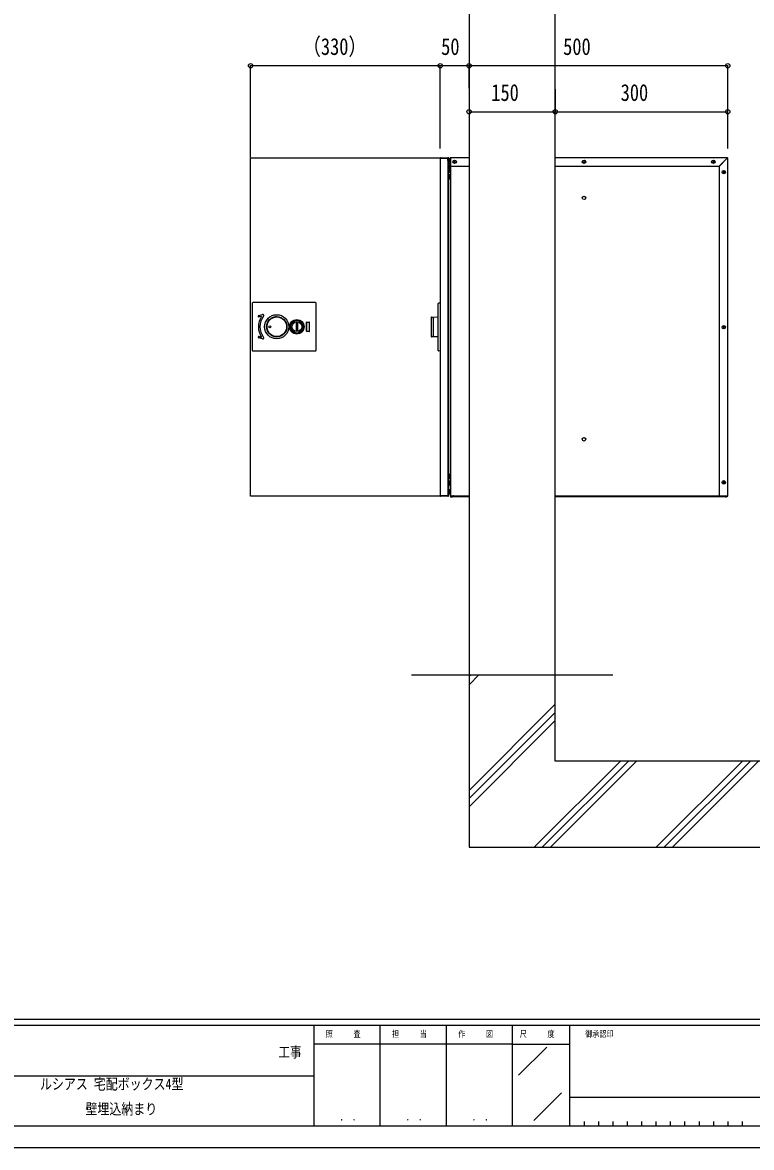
# Model space of a CAD drawing. Units: millimetres, scale not verified. Extents: x -2102 to 2102, y -1485 to 1485.
# Drawn here: x 141 to 1409, y -1485 to 473 of the extents above; entities that cross this region are included whole.
import ezdxf
from ezdxf.enums import TextEntityAlignment as Align

# ---------------------------------------------------------------- set-up
doc = ezdxf.new("R2010")
doc.units = ezdxf.units.MM
doc.header["$LTSCALE"] = 8
for name, color, linetype in [('0-1_USER1', 3, 'Continuous'), ('0-2_YKK_11', 7, 'Continuous'), ('0-3_YKK_A1', 4, 'Continuous'), ('0-4_YKK_D', 6, 'Continuous'), ('0-5_YKK_ZWAK', 7, 'Continuous'), ('0-6_YSS_K', 3, 'Continuous')]:
    doc.layers.add(name, color=color, linetype=linetype)
doc.styles.add('ＭＳ ゴシック', font='')
doc.styles.get('ＭＳ ゴシック').set_extended_font_data('MS Gothic')

msp = doc.modelspace()

# ---------------------------------------------------------------- linework, layer by layer
at = {"layer": '0-2_YKK_11'}
msp.add_line((537.51, -351.55), (537.51, 237.45), dxfattribs=at)
at = {"layer": '0-3_YKK_A1'}
for p, q in [((917.482, 437.5), (917.482, -662.5)), ((1067.482, -662.5), (1067.482, 437.5)), ((537.51, 237.45), (881.741, 237.45)), ((867.482, 236.65), (868.282, 236.65)), ((867.482, 236.65), (867.482, 236.45)), ((867.482, 236.65), (868.282, 236.65)), ((867.482, 236.65), (867.482, 236.45)), ((867.482, 236.45), (868.282, 236.45)), ((867.482, 236.45), (868.282, 236.45)), ((868.482, 237.45), (868.282, 237.45)), ((868.482, 237.45), (868.282, 237.45)), ((868.282, 236.65), (868.282, 236.45)), ((868.482, 236.65), (868.282, 236.65)), ((868.282, 236.65), (868.282, 236.45)), ((868.482, 236.65), (868.282, 236.65)), ((868.282, 236.45), (880.482, 236.45)), ((868.282, 236.45), (880.482, 236.45)), ((868.482, 237.45), (868.482, 236.65)), ((868.982, 237.45), (868.482, 237.45)), ((868.482, 237.45), (868.482, 236.65)), ((868.982, 237.45), (868.482, 237.45)), ((868.482, 236.65), (868.982, 236.65)), ((868.482, 236.65), (868.982, 236.65)), ((868.982, 237.45), (880.682, 237.45)), ((868.982, 237.45), (880.682, 237.45)), ((880.482, 236.65), (868.982, 236.65)), ((880.482, 236.65), (868.982, 236.65)), ((880.482, 236.65), (880.482, 237.45)), ((880.482, 236.65), (880.482, 237.45)), ((880.482, 236.65), (880.682, 236.65)), ((880.482, 236.65), (880.682, 236.65)), ((880.482, 236.45), (880.482, -350.55)), ((880.482, 236.45), (880.482, -350.55)), ((880.682, 232.45), (880.682, 236.65)), ((880.682, 232.45), (880.682, 236.65)), ((881.482, 232.45), (881.482, 236.65)), ((881.482, 232.45), (881.482, 236.65)), ((881.855, 237.45), (881.713, 237.45)), ((881.855, 237.45), (882.083, 237.45)), ((881.855, 237.406), (881.855, 237.45)), ((882.083, 237.071), (882.083, 237.45)), ((882.148, 236.65), (882.148, 236.45)), ((882.513, 236.45), (882.148, 236.45)), ((882.513, -350.55), (882.513, 236.45)), ((883.135, 235), (883.382, 235)), ((883.382, 235), (883.382, 226.9)), ((884.382, 236.45), (884.382, 236.65)), ((884.382, 235.95), (884.382, 236.45)), ((884.382, 235.95), (884.382, 224.45)), ((885.182, 237.45), (885.382, 237.45)), ((885.182, 236.65), (885.382, 236.65)), ((885.182, 236.45), (885.182, 236.65)), ((885.182, 224.45), (885.182, 235.95)), ((885.382, 237.45), (885.382, 236.65)), ((917.482, 237.45), (885.382, 237.45)), ((885.382, 236.65), (885.382, 224.45)), ((1366.682, 237.45), (1067.482, 237.45)), ((1366.541, 236.65), (1352.341, 222.45)), ((1352.482, 222.309), (1366.682, 236.509)), ((1366.682, 237.45), (1366.682, 236.65)), ((1366.682, 236.65), (1367.482, 236.65)), ((1367.482, -351.75), (1367.482, 236.65)), ((880.482, 215.45), (881.982, 215.45)), ((880.498, 219.75), (880.498, 218.95)), ((880.498, 219.75), (884.382, 219.75)), ((880.498, 218.95), (884.382, 218.95)), ((881.482, 232.45), (880.682, 232.45)), ((881.482, 232.45), (880.682, 232.45)), ((881.982, 215.45), (881.982, -329.55)), ((883.135, 226.9), (883.382, 226.9)), ((883.382, 227.45), (883.382, 234.45)), ((884.382, 234.45), (883.382, 234.45)), ((884.382, 227.45), (883.382, 227.45)), ((883.935, 220), (884.182, 220)), ((884.182, 220), (884.182, 211.9)), ((884.182, 212.45), (884.182, 219.45)), ((885.182, 219.45), (884.182, 219.45)), ((884.382, 227.45), (884.382, 234.45)), ((884.382, 219.75), (884.382, 222.45)), ((885.182, 219.75), (885.182, 222.45)), ((885.182, 212.45), (885.182, 219.45)), ((887.382, 222.45), (917.482, 222.45)), ((1067.482, 222.45), (1352.341, 222.45)), ((1352.482, 222.309), (1352.482, -349.75)), ((883.935, 211.9), (884.182, 211.9)), ((883.935, 208), (884.182, 208)), ((883.935, 199.9), (884.182, 199.9)), ((885.182, 212.45), (884.182, 212.45)), ((884.182, 208), (884.182, 199.9)), ((884.182, 200.45), (884.182, 207.45)), ((885.182, 207.45), (884.182, 207.45)), ((885.182, 200.45), (884.182, 200.45)), ((885.182, 200.45), (885.182, 207.45)), ((540.51, -15.742), (540.51, -97.742)), ((650.51, -14.742), (541.51, -14.742)), ((651.51, -97.742), (651.51, -15.742)), ((863.982, -97.827), (863.982, -16.273)), ((551.661, -37.238), (558.453, -35.544)), ((556.235, -38.674), (552.266, -39.663)), ((616.982, -50.241), (616.968, -63.241)), ((616.982, -50.241), (618.982, -50.243)), ((618.982, -50.243), (618.968, -63.243)), ((634.975, -64.492), (634.975, -48.992)), ((635.075, -64.392), (635.075, -49.092)), ((635.475, -48.492), (639.475, -48.492)), ((635.575, -48.592), (639.375, -48.592)), ((639.875, -64.392), (639.875, -49.092)), ((639.975, -64.492), (639.975, -48.992)), ((851.382, -40.789), (851.382, -73.311)), ((852.365, -39.789), (863.982, -39.587)), ((558.453, -77.94), (551.661, -76.247)), ((552.266, -73.821), (556.235, -74.811)), ((616.968, -63.241), (618.968, -63.243)), ((639.475, -64.992), (635.475, -64.992)), ((639.375, -64.892), (635.575, -64.892)), ((863.982, -74.513), (852.365, -74.311)), ((854.386, -74.32), (854.382, -74.337)), ((541.51, -98.742), (650.51, -98.742)), ((867.482, -99.05), (864.895, -98.824)), ((883.935, -313), (884.182, -313)), ((884.182, -313), (884.182, -321.1)), ((880.482, -329.55), (881.982, -329.55)), ((883.935, -321.1), (884.182, -321.1)), ((883.935, -325), (884.182, -325)), ((884.182, -313.55), (884.182, -320.55)), ((885.182, -313.55), (884.182, -313.55)), ((885.182, -320.55), (884.182, -320.55)), ((884.182, -325), (884.182, -333.1)), ((884.182, -325.55), (884.182, -332.55)), ((885.182, -325.55), (884.182, -325.55)), ((885.182, -332.55), (884.182, -332.55)), ((885.182, -313.55), (885.182, -320.55)), ((885.182, -325.55), (885.182, -332.55)), ((881.741, -351.55), (537.51, -351.55)), ((867.482, -350.75), (867.482, -350.55)), ((867.482, -350.75), (867.482, -350.55)), ((868.282, -350.55), (880.482, -350.55)), ((868.282, -350.75), (868.282, -350.55)), ((868.282, -350.55), (880.482, -350.55)), ((868.282, -350.75), (868.282, -350.55)), ((868.282, -350.75), (880.682, -350.75)), ((880.682, -351.55), (868.282, -351.55)), ((880.682, -351.55), (868.282, -351.55)), ((868.482, -350.75), (880.482, -350.75)), ((868.482, -350.75), (868.482, -351.55)), ((868.482, -350.75), (868.482, -351.55)), ((880.482, -350.75), (880.482, -351.55)), ((880.482, -350.75), (880.482, -351.55)), ((880.682, -346.55), (880.682, -350.75)), ((881.482, -346.55), (880.682, -346.55)), ((880.682, -346.55), (880.682, -350.75)), ((881.482, -346.55), (880.682, -346.55)), ((881.482, -346.55), (881.482, -350.75)), ((881.482, -346.55), (881.482, -350.75)), ((881.855, -351.55), (881.713, -351.55)), ((881.855, -351.55), (881.855, -351.506)), ((882.083, -351.55), (881.855, -351.55)), ((882.083, -351.55), (882.083, -351.171)), ((882.148, -350.75), (882.148, -350.55)), ((882.513, -350.55), (882.148, -350.55)), ((883.935, -333.1), (884.182, -333.1)), ((883.935, -340), (884.182, -340)), ((883.935, -348.1), (884.182, -348.1)), ((884.182, -340), (884.182, -348.1)), ((884.182, -340.55), (884.182, -347.55)), ((885.182, -340.55), (884.182, -340.55)), ((885.182, -347.55), (884.182, -347.55)), ((885.182, -333.85), (885.182, -351.75)), ((885.182, -340.55), (885.182, -347.55)), ((917.482, -351.75), (885.982, -351.75)), ((886.182, -352.55), (886.182, -351.75)), ((889.182, -350.55), (889.182, -352.05)), ((889.182, -350.55), (890.182, -350.55)), ((889.682, -352.55), (889.682, -351.75)), ((890.182, -350.95), (890.182, -350.55)), ((890.182, -350.95), (890.182, -351.75)), ((890.182, -351.75), (917.482, -351.75)), ((1067.482, -351.75), (1353.782, -351.75)), ((1361.482, -351.75), (1067.482, -351.75)), ((1353.982, -351.75), (1353.982, -351.686)), ((1354.482, -351.75), (1353.982, -351.75)), ((1366.682, -351.75), (1354.482, -351.75)), ((1361.482, -352.55), (1361.482, -351.75)), ((1361.482, -351.75), (1362.482, -351.75)), ((1362.482, -351.75), (1363.482, -351.75)), ((1363.482, -351.75), (1363.482, -352.55)), ((1363.482, -351.75), (1365.482, -351.75)), ((1365.482, -352.55), (1365.482, -351.75)), ((1365.482, -351.75), (1366.482, -351.75)), ((1366.482, -351.75), (1366.482, -352.55)), ((1367.482, -351.75), (1366.682, -351.75)), ((885.982, -352.55), (888.682, -352.55)), ((917.482, -352.55), (885.982, -352.55)), ((1361.482, -352.55), (1067.482, -352.55)), ((1363.482, -352.55), (1362.482, -352.55)), ((1363.482, -352.55), (1365.482, -352.55)), ((1366.482, -352.55), (1365.482, -352.55)), ((817.482, -662.5), (1167.482, -662.5))]:
    msp.add_line(p, q, dxfattribs=at)
for points in [[(1067.482, 437.5), (1067.482, 447.5), (1067.482, 637.5), (1042.482, 637.5), (942.482, 637.5), (917.482, 637.5), (917.482, 447.5), (917.482, 437.5)], [(867.482, 236.45), (867.482, -350.55), (868.282, -350.55)], [(867.482, 236.45), (867.482, -350.55), (868.282, -350.55)], [(882.148, 236.65), (882.14, 236.806), (882.115, 236.956), (882.075, 237.094), (882.021, 237.216), (881.955, 237.315), (881.879, 237.389), (881.798, 237.435), (881.713, 237.45)], [(884.382, 236.45), (885.182, 236.45), (885.182, 235.95)], [(885.182, 234.95), (885.182, -352.55), (885.982, -352.55)], [(1366.541, 236.65), (1366.588, 237.05), (1366.635, 237.342), (1366.682, 237.45)], [(1367.482, 236.65), (1367.374, 236.603), (1367.082, 236.556), (1366.682, 236.509)], [(885.182, 224.45), (885.182, 222.45), (884.382, 222.45), (884.382, 224.45)], [(864.895, -15.276), (867.482, -15.05), (867.482, -99.05)], [(581.795, -39.46), (580.977, -39.536), (580.164, -39.65), (579.358, -39.801), (578.56, -39.991), (577.773, -40.218), (577, -40.48), (576.245, -40.777), (575.508, -41.107), (574.787, -41.47), (574.084, -41.867), (573.398, -42.298), (572.728, -42.764), (572.081, -43.261), (571.461, -43.785), (570.869, -44.336), (570.303, -44.914), (569.764, -45.517), (569.253, -46.148), (568.769, -46.806), (568.316, -47.487), (567.897, -48.185), (567.513, -48.899), (567.164, -49.628), (566.849, -50.374), (566.568, -51.136), (566.323, -51.914), (566.113, -52.705), (565.942, -53.502), (565.809, -54.303), (565.714, -55.107), (565.656, -55.916), (565.636, -56.727), (565.655, -57.544), (565.713, -58.361), (565.809, -59.176), (565.942, -59.983), (566.113, -60.779), (566.32, -61.562), (566.563, -62.334)], [(581.593, -39.651), (580.791, -39.735), (579.995, -39.856), (579.206, -40.015), (578.427, -40.211), (577.659, -40.443), (576.904, -40.71), (576.168, -41.01), (575.45, -41.342), (574.749, -41.706), (574.065, -42.103), (573.399, -42.532), (572.749, -42.994), (572.12, -43.487), (571.516, -44.007), (570.94, -44.552), (570.39, -45.122), (569.866, -45.717), (569.37, -46.337), (568.9, -46.984), (568.458, -47.654), (568.05, -48.342), (567.677, -49.045), (567.337, -49.763), (567.03, -50.496), (566.758, -51.243), (566.519, -52.005), (566.316, -52.782), (566.149, -53.567), (566.019, -54.353), (565.927, -55.143), (565.871, -55.935), (565.852, -56.73), (565.87, -57.528), (565.926, -58.329), (566.018, -59.126), (566.148, -59.913), (566.313, -60.69), (566.513, -61.457), (566.749, -62.214)], [(854.382, -39.763), (854.391, -39.807), (854.396, -39.843), (854.403, -39.889), (854.413, -39.944), (854.427, -40.008), (854.445, -40.083), (854.469, -40.168), (854.498, -40.264), (854.533, -40.371), (854.57, -40.491), (854.61, -40.622), (854.651, -40.765), (854.691, -40.92), (854.73, -41.087), (854.767, -41.265), (854.802, -41.454), (854.834, -41.654), (854.863, -41.865), (854.889, -42.086), (854.912, -42.317), (854.931, -42.557), (854.959, -43.062), (854.975, -43.595), (854.98, -44.152), (854.978, -44.73), (854.971, -45.328), (854.96, -45.947), (854.947, -46.586), (854.932, -47.246), (854.916, -47.926), (854.901, -48.621), (854.886, -49.33), (854.872, -50.053), (854.859, -50.79), (854.848, -51.541), (854.838, -52.306), (854.822, -53.866), (854.812, -55.445), (854.809, -57.044)], [(854.809, -57.044), (854.812, -58.643), (854.822, -60.22), (854.838, -61.777), (854.848, -62.544), (854.859, -63.296), (854.872, -64.034), (854.886, -64.757), (854.901, -65.466), (854.916, -66.16), (854.931, -66.84), (854.946, -67.502), (854.96, -68.142), (854.971, -68.761), (854.978, -69.36), (854.98, -69.938), (854.975, -70.494), (854.959, -71.027), (854.931, -71.531), (854.912, -71.77), (854.89, -72), (854.865, -72.221), (854.836, -72.432), (854.804, -72.633), (854.77, -72.824), (854.732, -73.004), (854.693, -73.172), (854.652, -73.33), (854.611, -73.475), (854.571, -73.607), (854.533, -73.727), (854.499, -73.835), (854.469, -73.931), (854.445, -74.017), (854.427, -74.091), (854.413, -74.156), (854.403, -74.211), (854.396, -74.257), (854.391, -74.293), (854.386, -74.32)], [(566.563, -62.334), (566.843, -63.094), (567.158, -63.843), (567.51, -64.58), (567.897, -65.3), (568.316, -65.999), (568.765, -66.674), (569.244, -67.325), (569.753, -67.954), (570.293, -68.56), (570.863, -69.143), (571.461, -69.699), (572.082, -70.224), (572.724, -70.717), (573.386, -71.179), (574.069, -71.608), (574.772, -72.006), (575.496, -72.372), (576.241, -72.706), (577.001, -73.004), (577.775, -73.267), (578.561, -73.493), (579.359, -73.683), (580.165, -73.835), (580.977, -73.949), (581.795, -74.024)], [(566.749, -62.214), (567.02, -62.961), (567.327, -63.699), (567.67, -64.425), (568.046, -65.135), (568.456, -65.826), (568.897, -66.497), (569.367, -67.143), (569.863, -67.764), (570.386, -68.359), (570.936, -68.93), (571.513, -69.475), (572.118, -69.996), (572.747, -70.489), (573.396, -70.951), (574.062, -71.38), (574.746, -71.776), (575.447, -72.141), (576.165, -72.473), (576.902, -72.774), (577.657, -73.041), (578.426, -73.273), (579.206, -73.469), (579.995, -73.628), (580.791, -73.75), (581.593, -73.834)], [(580.589, -73.721), (580.789, -73.75), (580.989, -73.774), (581.19, -73.796), (581.391, -73.816), (581.593, -73.834)], [(882.148, -350.75), (882.14, -350.906), (882.115, -351.056), (882.075, -351.194), (882.021, -351.316), (881.955, -351.415), (881.879, -351.489), (881.798, -351.535), (881.713, -351.55)], [(1362.482, -351.75), (1362.482, -352.55), (1361.482, -352.55)]]:
    msp.add_lwpolyline(points, dxfattribs=at)
for centre, radius in [((892.482, 230.45), 3), ((892.482, 230.45), 2.9), ((892.482, 230.45), 0.75), ((1117.482, 230.45), 3), ((1117.482, 230.45), 2.9), ((1117.482, 230.45), 0.75), ((1342.482, 230.45), 3), ((1342.482, 230.45), 2.9), ((1342.482, 230.45), 0.75), ((1360.482, 212.45), 3), ((1360.482, 212.45), 2.9), ((1360.482, 212.45), 0.75), ((1117.482, 167.45), 3), ((582.975, -56.742), 21), ((583.01, -56.742), 17.685), ((582.975, -56.742), 17.5), ((582.975, -56.742), 17.112), ((571.01, -56.742), 1.75), ((617.975, -56.742), 12.75), ((618.01, -56.742), 12.75), ((618.01, -56.742), 12.75), ((617.975, -56.742), 12.5), ((617.975, -56.742), 11), ((617.975, -56.742), 8.5), ((1360.482, -57.55), 3), ((1360.482, -57.55), 2.9), ((1360.482, -57.55), 0.75), ((1117.482, -252.55), 3), ((1360.482, -327.55), 3), ((1360.482, -327.55), 2.9), ((1360.482, -327.55), 0.75)]:
    msp.add_circle(centre, radius, dxfattribs=at)
for centre, radius, start, end in [((868.282, 236.65), 0.8, 90, 180), ((868.282, 236.65), 0.8, 90, 180), ((880.682, 236.65), 0.8, 0, 90), ((880.682, 236.65), 0.8, 0, 90), ((888.636, 230.95), 6.831, 143.63766, 216.36234), ((885.182, 236.65), 0.8, 90, 180), ((1366.682, 236.65), 0.8, 0, 90), ((889.436, 215.95), 6.831, 143.63766, 216.36234), ((884.382, 219.75), 0.8, 270, 0), ((887.382, 224.45), 2, 180, 270), ((889.436, 203.95), 6.831, 143.63766, 216.36234), ((541.51, -15.742), 1, 90, 180), ((650.51, -15.742), 1, 0, 90), ((864.982, -16.273), 1, 95, 180), ((551.963, -38.45), 1.25, 104, 284), ((582.975, -56.742), 31.75, 146.31167, 213.68833), ((582.975, -56.742), 29.25, 141.02124, 218.97876), ((556.307, -38.965), 0.3, 326.31167, 104), ((558.876, -37.242), 1.75, 321.02124, 104), ((604.293, -63.564), 32.972, 133.02751, 133.50945), ((635.475, -48.992), 0.5, 90, 180), ((635.575, -49.092), 0.5, 90, 180), ((639.375, -49.092), 0.5, 0, 90), ((639.475, -48.992), 0.5, 0, 90), ((852.382, -40.789), 1, 91, 180), ((551.963, -75.034), 1.25, 76, 256), ((556.307, -74.52), 0.3, 256, 33.68833), ((558.876, -76.242), 1.75, 256, 38.97876), ((604.293, -49.92), 32.972, 226.49055, 226.97249), ((635.475, -64.492), 0.5, 180, 270), ((635.575, -64.392), 0.5, 180, 270), ((639.375, -64.392), 0.5, 270, 0), ((639.475, -64.492), 0.5, 270, 0), ((852.382, -73.311), 1, 180, 269), ((541.51, -97.742), 1, 180, 270), ((650.51, -97.742), 1, 270, 0), ((864.982, -97.827), 1, 180, 265), ((889.436, -317.05), 6.831, 143.63766, 216.36234), ((889.436, -329.05), 6.831, 143.63766, 216.36234), ((868.282, -350.75), 0.8, 180, 270), ((868.282, -350.75), 0.8, 180, 270), ((880.682, -350.75), 0.8, 270, 0), ((880.682, -350.75), 0.8, 270, 0), ((889.436, -344.05), 6.831, 143.63766, 216.36234), ((885.982, -351.75), 0.8, 180, 270), ((888.682, -352.05), 0.5, 270, 0), ((1354.482, -349.75), 2, 180, 270)]:
    msp.add_arc(centre, radius, start, end, dxfattribs=at)
at = {"layer": '0-4_YKK_D'}
for p, q in [((537.51, 238.45), (537.51, 398.45)), ((867.482, 397.45), (537.51, 397.45)), ((867.482, 253.45), (867.482, 398.45)), ((867.482, 253.45), (867.482, 398.45)), ((867.482, 253.45), (867.482, 398.45)), ((1367.482, 397.45), (867.482, 397.45)), ((917.485, 397.45), (867.482, 397.45)), ((917.485, 358.602), (917.485, 398.45)), ((1367.482, 253.45), (1367.482, 398.45)), ((1067.482, 356.45), (1067.482, 316.45)), ((1067.482, 356.45), (1067.482, 316.45)), ((917.485, 317.45), (1067.482, 317.45)), ((1067.482, 317.45), (1367.482, 317.45)), ((1367.482, 253.45), (1367.482, 318.45))]:
    msp.add_line(p, q, dxfattribs=at)
for centre in [(537.51, 397.45), (867.482, 397.45), (867.482, 397.45), (867.482, 397.45), (917.485, 397.45), (1367.482, 397.45), (917.485, 317.45), (1067.482, 317.45), (1067.482, 317.45), (1367.482, 317.45)]:
    msp.add_circle(centre, 3.75, dxfattribs=at)
at = {"layer": '0-5_YKK_ZWAK'}
for p, q in [((1947.51, -1262.5), (-1952.49, -1262.5)), ((647.51, -1272.5), (-2.49, -1272.5)), ((762.51, -1272.5), (762.51, -1447.5)), ((877.51, -1272.5), (877.51, -1447.5)), ((992.51, -1272.5), (992.51, -1447.5)), ((1092.51, -1272.5), (992.51, -1272.5)), ((1608.76, -1272.5), (1092.51, -1272.5)), ((1092.51, -1272.5), (1092.51, -1447.5)), ((992.51, -1305), (647.51, -1305)), ((992.51, -1305), (1092.51, -1305)), ((1003.552, -1359.146), (1052.519, -1310.179)), ((-2.49, -1360), (647.51, -1360)), ((1030.336, -1437.994), (1078.446, -1389.884)), ((1092.51, -1397.5), (1608.76, -1397.5)), ((-2.49, -1447.5), (647.51, -1447.5)), ((647.51, -1447.5), (992.51, -1447.5)), ((992.51, -1447.5), (1092.51, -1447.5)), ((1092.51, -1447.5), (1608.76, -1447.5)), ((1117.51, -1440), (1117.51, -1447.5)), ((1142.51, -1440), (1142.51, -1447.5)), ((1167.51, -1440), (1167.51, -1447.5)), ((1192.51, -1440), (1192.51, -1447.5)), ((1217.51, -1440), (1217.51, -1447.5)), ((1242.51, -1440), (1242.51, -1447.5)), ((1267.51, -1440), (1267.51, -1447.5)), ((1292.51, -1440), (1292.51, -1447.5)), ((1317.51, -1440), (1317.51, -1447.5)), ((1342.51, -1440), (1342.51, -1447.5)), ((1367.51, -1440), (1367.51, -1447.5)), ((1392.51, -1440), (1392.51, -1447.5))]:
    msp.add_line(p, q, dxfattribs=at)
msp.add_lwpolyline([(-2102.5, -1485), (2102.5, -1485), (2102.5, 1485), (-2102.5, 1485)], close=True, dxfattribs=at)
msp.add_lwpolyline([(992.51, -1272.5), (647.51, -1272.5), (647.51, -1447.5)], dxfattribs=at)
at = {"layer": '0-6_YSS_K'}
for p, q in [((917.482, -665.626), (920.608, -662.5)), ((917.482, -679.768), (934.75, -662.5)), ((917.482, -863.616), (1067.482, -713.616)), ((917.482, -877.758), (1067.482, -727.758)), ((917.482, -891.9), (1067.482, -741.9)), ((1030.73, -962.5), (1180.73, -812.5)), ((1044.872, -962.5), (1194.872, -812.5)), ((1059.014, -962.5), (1209.014, -812.5)), ((1242.862, -962.5), (1392.862, -812.5)), ((1257.004, -962.5), (1407.004, -812.5)), ((1271.146, -962.5), (1421.146, -812.5))]:
    msp.add_line(p, q, dxfattribs=at)
for points in [[(917.482, -662.5), (917.482, -962.5), (1467.482, -962.5)], [(1467.482, -812.5), (1067.482, -812.5), (1067.482, -662.5)]]:
    msp.add_lwpolyline(points, dxfattribs=at)

# ---------------------------------------------------------------- texts
at = {"layer": '0-1_USER1', "style": 'ＭＳ ゴシック', "width": 0.8}
for s, p in [('ルシアス 宅配ボックス4型', (171.235, -1389.764)), ('壁埋込納まり', (250.275, -1433.098))]:
    msp.add_text(s, height=19.06, dxfattribs=at).set_placement(p, align=Align.BOTTOM_LEFT)
at = {"layer": '0-4_YKK_D', "style": 'ＭＳ ゴシック', "width": 0.8}
for s, p in [('（330）', (627.829, 407.45)), ('50', (869.017, 407.45)), ('500', (1081.215, 407.45)), ('150', (956.217, 327.45)), ('300', (1181.215, 327.45))]:
    msp.add_text(s, height=29.33, dxfattribs=at).set_placement(p, align=Align.BOTTOM_LEFT)
at = {"layer": '0-5_YKK_ZWAK', "style": 'ＭＳ ゴシック', "width": 0.8}
for s, height, p in [('照     査', 11, (668.21, -1296.25)), ('担     当', 11, (783.61, -1296.25)), ('作     図', 11, (898.61, -1296.25)), ('尺     度', 11, (1005.71, -1296.25)), ('御承認印', 11, (1119.569, -1296.25)), ('工事', 18.33, (586.167, -1333.733)), ('． ．', 12.96, (692.5, -1442.176)), ('． ．', 12.96, (807.5, -1442.176)), ('． ．', 12.96, (922.5, -1442.176))]:
    msp.add_text(s, height=height, dxfattribs=at).set_placement(p, align=Align.BOTTOM_LEFT)

doc.saveas('drawing.dxf')
